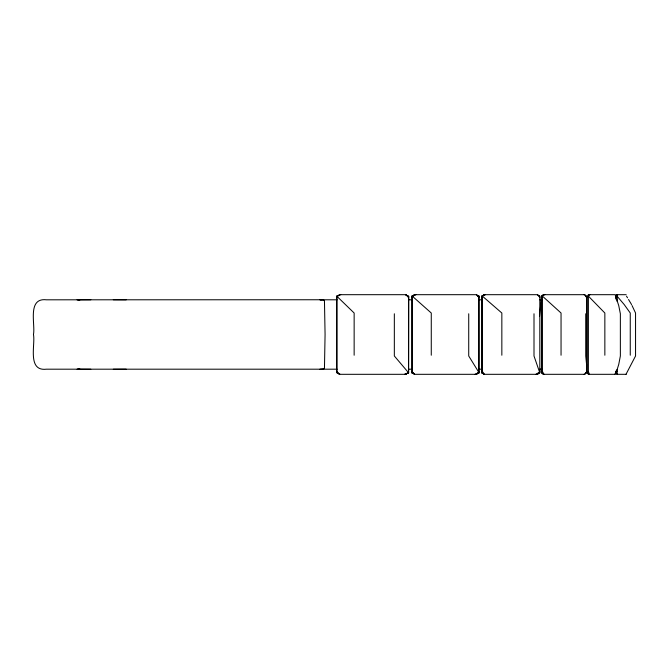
<?xml version="1.0" encoding="UTF-8"?>
<svg xmlns="http://www.w3.org/2000/svg" width="669" height="669" viewBox="0 0 669 669"><rect width="100%" height="100%" fill="white"/><g stroke="black" fill="none" stroke-linecap="round" stroke-linejoin="round"><path stroke-width="1" d="M539.549 316.47L541.472 296.133L543.847 294.686M482.106 370.835L481.63 372.867L483.946 373.954M614.602 374.314L616.09 372.867L618.741 364.429L620.364 355.983L620.364 313.769L618.741 305.633L616.09 297.488L615.12 294.686L588.218 294.686M615.831 298.198L616.341 294.686M617.562 294.686L617.052 301.301M626 374.314L635.55 355.983L635.55 313.017L632.021 305.516M586.479 297.981L588.737 294.686M541.865 296.785L543.019 294.686L584.974 294.686L586.521 297.488L586.521 372.867L584.146 374.314M586.136 372.215L584.974 374.314L543.019 374.314L541.472 371.512L542.45 371.512L543.997 374.314M537.048 374.314L538.052 372.917M539.808 371.512L537.801 374.314L483.645 374.314L481.63 371.512L482.382 371.512L484.398 374.314M413.442 296.083L414.613 294.686M476.328 374.314L477.507 372.917M337.987 296.083L339.409 294.686M405.983 374.314L407.404 372.917M589.874 294.686L588.386 296.133L587.248 296.133L587.248 371.512L588.218 374.314L615.12 374.314M544.825 294.686L541.472 296.133L541.472 372.867L543.847 374.314M484.724 294.686L481.63 296.133L481.63 372.867L482.382 372.867M485.468 294.686L481.63 296.133L482.106 298.165M535.969 374.314L539.063 372.867M536.722 374.314L539.808 372.867L539.808 296.133L537.491 295.046M414.496 373.954L411.795 372.867L411.795 296.133L415.39 294.686M415.867 294.686L411.795 296.133M475.082 374.314L479.146 372.867L479.146 296.133L476.445 295.046M475.55 374.314L479.146 372.867L468.726 355.983L468.726 313.769M339.785 373.954L336.733 372.867L336.733 296.133L340.747 294.686M404.636 374.314L408.659 372.867L408.659 296.133L405.606 295.046M404.804 374.314L408.659 372.867L394.334 355.983L394.334 313.769M77.069 369.196L79.854 369.029M319.933 369.213L323.988 368.786A10.11 1.321 -90 0 0 324.473 367.632L325.075 334.5L324.473 301.368A10.11 1.321 90 0 0 323.988 300.214L319.933 299.787L337.059 299.804M77.721 299.812L90.833 299.754M113.304 369.246L126.173 369.196M339.25 294.686L406.142 294.686L408.659 297.488L405.983 294.686M616.166 294.686L626.176 294.686M336.733 296.133L354.144 313.017L354.144 355.231M408.659 296.133L408.5 372.867M479.146 296.133L478.678 296.133L478.678 372.867M539.063 296.133L539.808 296.133M585.542 296.133L586.521 296.133L584.146 294.686M615.831 296.133L617.052 296.133L624.21 304.571L630.257 313.017L630.257 355.231M412.271 297.488L411.795 297.488L414.144 294.686L476.805 294.686L479.146 297.488L477.507 296.083M482.382 297.488L481.63 297.488L483.645 294.686L537.801 294.686L539.808 297.488M321.429 299.754L46.462 299.812C26.952 297.488 35.549 324.666 33.45 334.5C35.549 344.334 26.952 371.512 46.462 369.188L337.059 369.196M408.416 299.804L412.204 299.804M478.745 299.804L481.772 299.804M539.816 299.804L541.873 299.804M79.854 299.971L77.069 299.804M408.416 369.196L412.204 369.196M478.745 369.196L481.772 369.196M539.816 369.196L541.873 369.196M339.409 374.314L336.733 371.512L339.25 374.314L406.142 374.314M478.678 371.512L479.146 371.512L476.805 374.314L414.144 374.314L411.795 371.512L414.613 374.314M587.248 371.512L588.386 371.512L589.356 374.314M617.387 374.314L617.052 371.512L615.831 371.512L616.166 374.314L626.176 374.314M411.795 372.867L414.069 373.595M542.45 372.867L541.472 372.867L541.087 368.803M585.542 372.867L586.521 372.867L586.571 364.429L585.726 355.983L585.726 313.769M113.304 299.754L126.173 299.804M77.721 369.188L90.825 369.246M588.737 374.314L586.479 371.019M626.502 296.133L627.522 297.822M628.534 299.511L631.586 304.571M539.808 372.867L534.004 355.983L534.004 313.769M617.052 369.455L617.052 371.512M616.09 297.488L616.09 299.369M616.09 370.81L616.09 372.867M604.851 355.231L604.851 313.017L588.386 296.133L588.386 371.512M561.048 355.231L561.048 313.017L542.45 296.133L542.45 371.512M501.842 355.231L501.842 313.017L482.382 296.133L482.382 371.512M431.271 355.231L431.271 313.017L412.271 296.133L412.271 372.867M336.892 296.133L336.892 371.512"/></g></svg>
